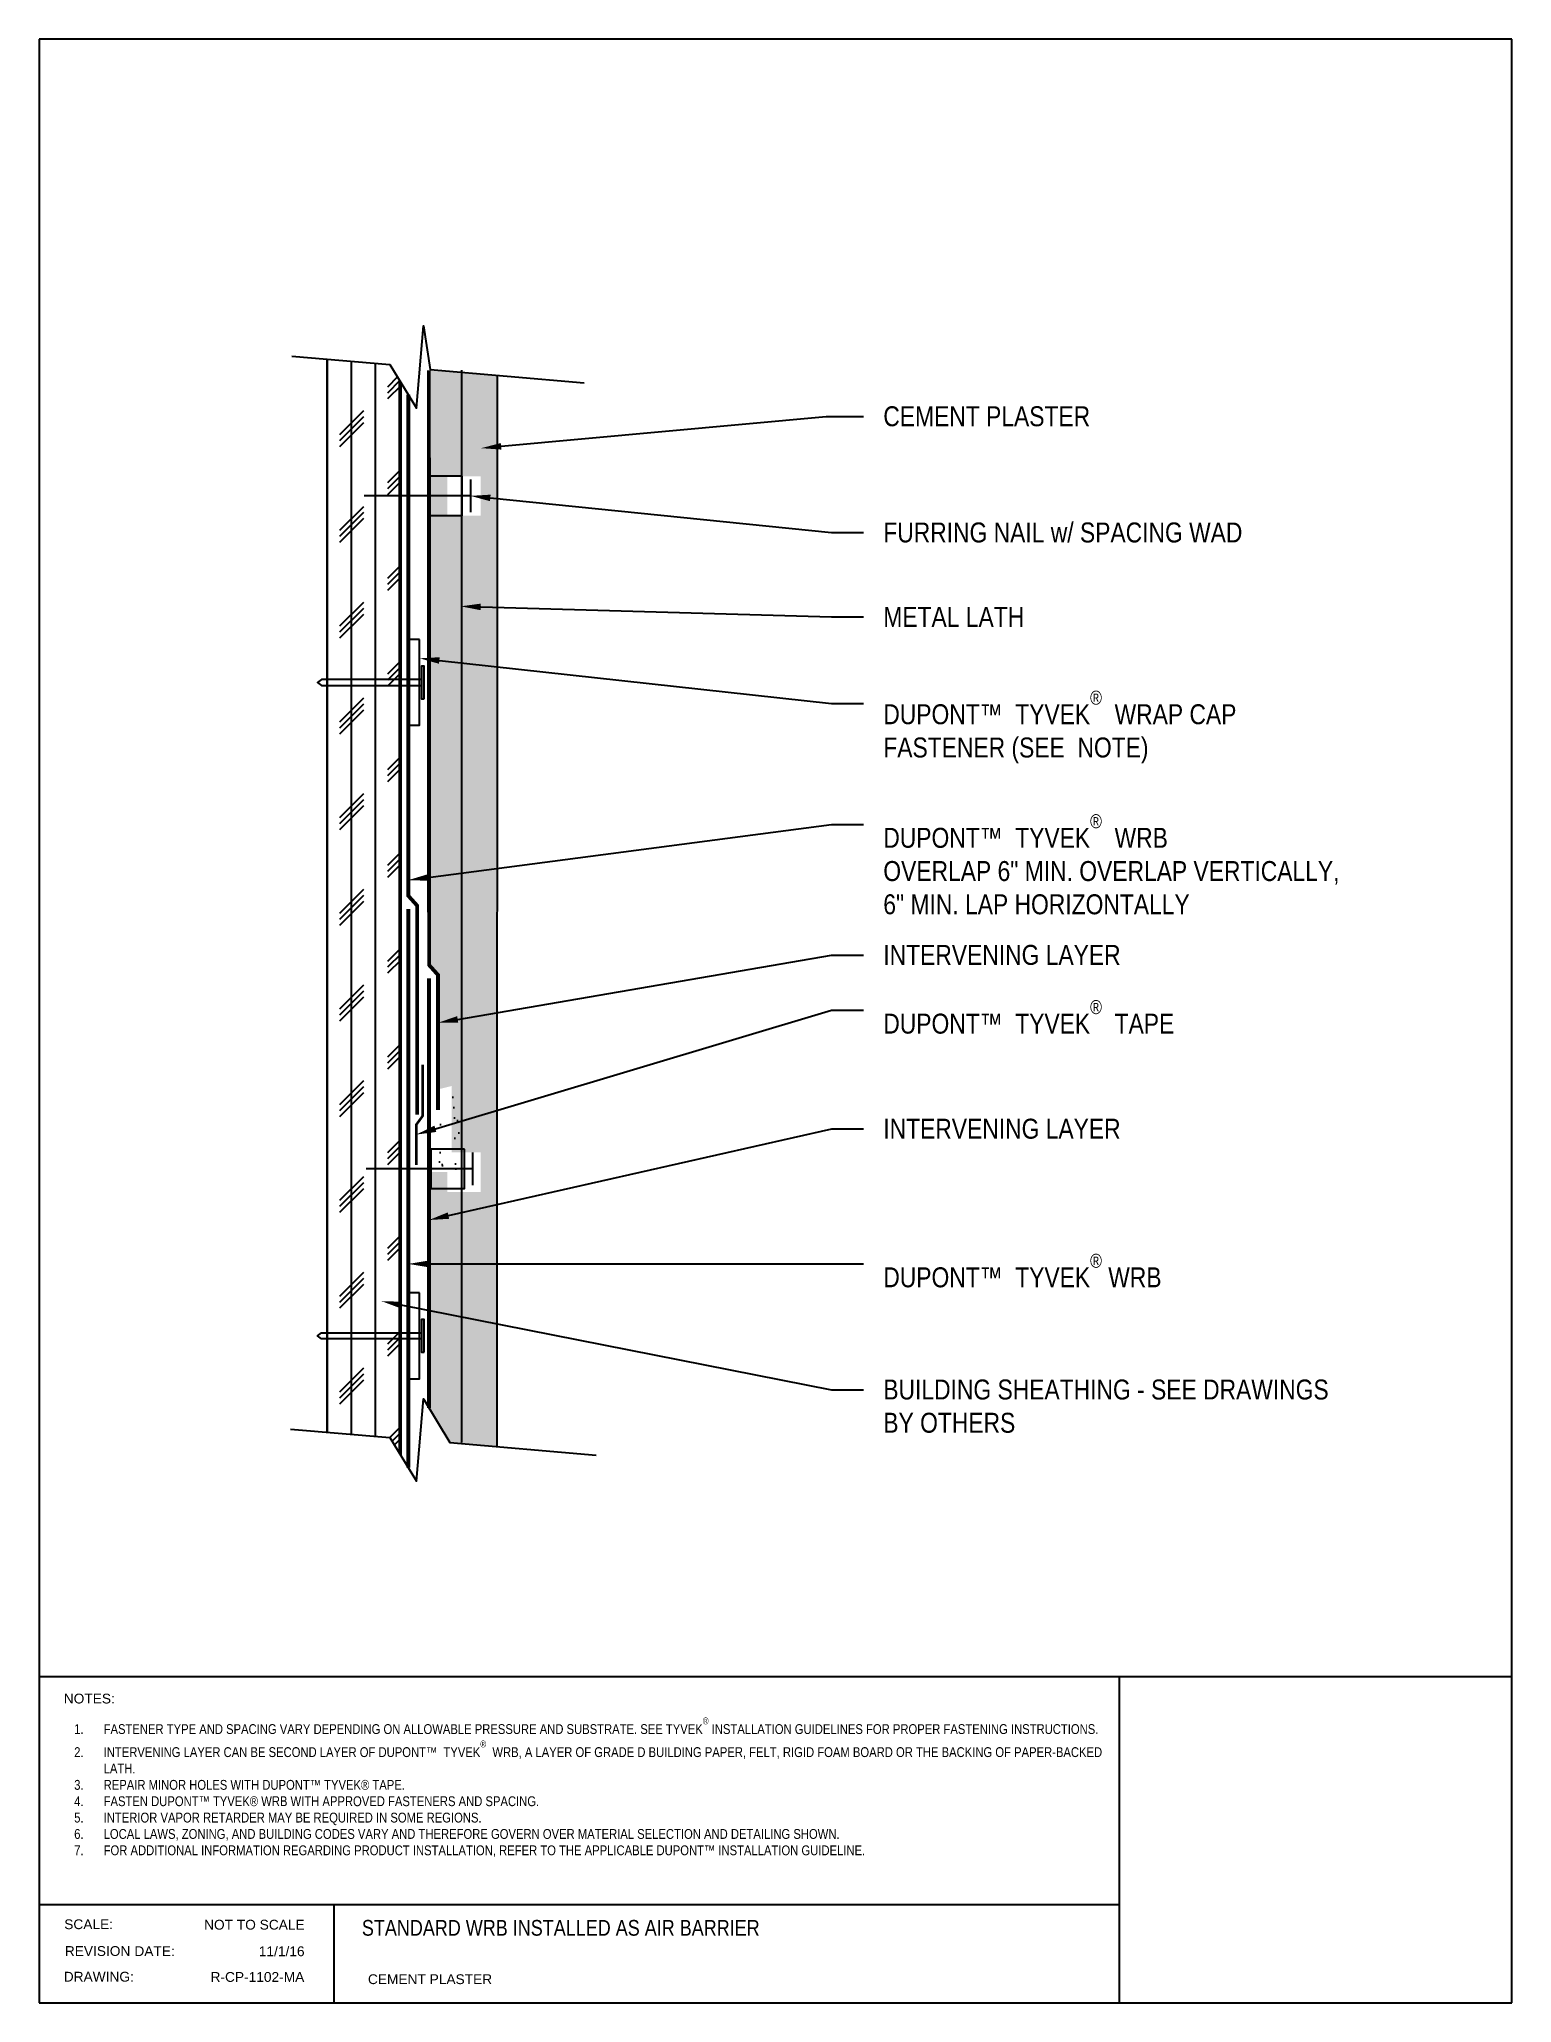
# Paper-space layout 'Title Block' of a CAD drawing. Header units: inches. Extents: x 0.3 to 7.8, y 0.1 to 10.1.
# The model-space entities are those that its viewports show. They can reach past a viewport. Long polylines and large blocks are cut down to what shows.
import ezdxf
from ezdxf import colors
from ezdxf.entities.mleader import LeaderData, LeaderLine
from ezdxf.math import Vec2, Vec3

# ---------------------------------------------------------------- set-up
doc = ezdxf.new("R2010")
doc.units = ezdxf.units.IN
doc.header["$MEASUREMENT"] = 0
for name, pattern in [('CENTER2', [1.125, 0.75, -0.125, 0.125, -0.125]), ('CENTER6', [0.4125, 0.3, -0.05, 0.03125, -0.03125]), ('HIDDEN', [0.375, 0.25, -0.125])]:
    doc.linetypes.add(name, pattern=pattern)
doc.layers.add('-ATI-HATCH', color=8, linetype='Continuous')
doc.layers.add('title block', color=7, linetype='Continuous')
for name, color, linetype, lineweight in [('-ATI-WRB', 5, 'CENTER6', 15), ('.ATI-DETAIL', 13, 'Continuous', 25), ('.ATI-HATCH', 8, 'Continuous', 25), ('.ATI-TEXT', 7, 'Continuous', 35), ('ATI-SAM', 4, 'HIDDEN', 15)]:
    doc.layers.add(name, color=color, linetype=linetype, lineweight=lineweight)
doc.styles.add('ATI ARCH 5-32', font='ARIALN.TTF', dxfattribs={"height": 0.15625})
doc.styles.get("Standard").update_dxf_attribs({"font": 'arial.ttf'})
doc.linetypes.add('ZIGZAG', pattern='A,0.0001,-0.2,[131,ltypeshp.shx,S=0.2,R=0,X=-0.2,Y=0],-0.4,[131,ltypeshp.shx,S=0.2,R=180,X=0.2,Y=0],-0.2', length=0.8001)

msp = doc.modelspace()

# ---------------------------------------------------------------- hatches: boundary and pattern name
at = {"layer": '-ATI-HATCH', "ltscale": 0.75}
h = msp.add_hatch(dxfattribs=at)
h.set_pattern_fill('AR-SAND', color=256, scale=0.07)
h.set_pattern_definition([(37.50000000000001, (7.333446050127705, -16.54580800797284), (-0.004409535067672572, 0.1348776638309211), [0, -0.1064, 0, -0.119, 0, -0.11375]), (7.499999999999999, (7.333446050127705, -16.54580800797284), (0.1238843693687409, 0.1975502245660818), [0, -0.0574, 0, -0.09590000000000001, 0, -0.03675]), (327.5, (7.247346050127703, -16.54580800797284), (0.2179899303226047, 0.000396133747587546), [0, -0.035, 0, -0.126, 0, -0.1645]), (317.5, (7.247346050127703, -16.54580800797284), (0.2104288623200606, 0.06143728954539746), [0, -0.0175, 0, -0.0826, 0, -0.09450000000000001])])
h.paths.add_polyline_path([(23.67924623164262, 16.27884868181846), (24.03323643641906, 16.36433580967636), (24.03350573529966, 17.90825042544444), (23.67924623164262, 17.84971265968576)])
h.paths.add_polyline_path([(24.03381084577879, 19.65747614444288), (23.67924623164262, 19.53824356775405), (23.67924623164262, 17.84971265968576), (24.03350573529966, 17.90825042544444)])
h.paths.add_polyline_path([(23.67924623164262, 19.53824356775405), (24.03381084577879, 19.65747614444288), (24.03419177226201, 21.84136180956793), (23.67924623164262, 21.87203976740713), (23.67924623164262, 21.05710226106297), (23.90502467272356, 21.05710226106297), (23.90502467272356, 20.74835415787666), (23.67924623164262, 20.74835415787666)])
h.paths.add_polyline_path([(24.03298621056334, 14.92976855470656), (24.03323643641906, 16.36433580967636), (23.67924623164262, 16.27884868181846), (23.67924623164262, 15.75835446976262), (23.90502467272356, 15.75835446976262), (23.90502467272356, 15.44960636657632), (23.67924623164262, 15.44960636657632), (23.67924623164262, 14.95600988987732)])
h.paths.add_polyline_path([(23.50067805203636, 14.96925653354535), (23.67924623164262, 14.95600988987732), (23.67924623164262, 15.44960636657632), (23.64333388611416, 15.44960636657632), (23.64333388611416, 15.60398041816953), (23.50079325421606, 15.60398041816953)])
h.paths.add_polyline_path([(23.67924623164262, 16.27884868181846), (23.67924623164262, 20.74835415787666), (23.64333388611416, 20.74835415787666), (23.64333388611416, 20.90272820946976), (23.50009145141897, 20.90272820946976), (23.50139852762484, 17.22673330272377), (23.57138149885353, 17.14889303130767), (23.57138149885353, 16.25279980792627)])
h.paths.add_polyline_path([(23.49974127605211, 21.88755438818512), (23.50009145141897, 20.90272820946976), (23.64333388611416, 20.90272820946976), (23.64333388611416, 21.05710226106297), (23.67924623164262, 21.05710226106297), (23.67924623164262, 21.87203976740713)])
h.paths.add_polyline_path([(23.67924623164262, 13.48399779528917), (24.03272870154757, 13.45344629071261), (24.03298621056334, 14.92976855470656), (23.67924623164262, 14.95600988987732)])
h.paths.add_polyline_path([(23.50045798737682, 13.75677690878235), (23.66492751406831, 13.48523536264468), (23.67924623164262, 13.48399779528917), (23.67924623164262, 14.95600988987732), (23.50067805203636, 14.96925653354535)])
h = msp.add_hatch(dxfattribs=at)
h.set_pattern_fill('AR-SAND', color=256, scale=0.125)
h.set_pattern_definition([(37.50000000000001, (-406.8069909963799, -339.4089185246274), (-0.00787416976370102, 0.2408529711266448), [0, -0.19, 0, -0.2125, 0, -0.203125]), (7.499999999999999, (-406.8069909963799, -339.4089185246274), (0.2212220881584659, 0.3527682581537175), [0, -0.1025, 0, -0.17125, 0, -0.065625]), (327.5, (-406.9607409963799, -339.4089185246274), (0.3892677327189369, 0.0007073816921206177), [0, -0.0625, 0, -0.225, 0, -0.29375]), (317.5, (-406.9607409963799, -339.4089185246274), (0.3757658255715367, 0.1097094456167812), [0, -0.03125, 0, -0.1475, 0, -0.16875])])
h.paths.add_polyline_path([(23.75084836267051, 16.27884868181846), (23.64298362988141, 16.25279980792627), (23.64298362988141, 16.09198732780939), (23.57248396066255, 16.09200012347654), (23.57239538524395, 15.60398041816953), (23.71493601714205, 15.60398041816953), (23.71493601714205, 15.75835446976262), (23.75084836267051, 15.75835446976262)])
at = {"layer": '.ATI-HATCH'}
h = msp.add_hatch(dxfattribs=at)
h.set_pattern_fill('CORK', color=256, scale=1.5, angle=90, style=0)
h.set_pattern_definition([(90, (31.51821942116196, 22.50544725899763), (-0.1875, 1.148106374200644e-17), []), (225, (31.61196942116196, 22.59919725899763), (0.3749999993707381, -0.3749999993707382), [0.265165044, -0.265165044]), (225, (31.61196942116196, 22.64607225899763), (0.3749999993707381, -0.3749999993707382), [0.265165044, -0.265165044]), (225, (31.61196942116196, 22.69294725899763), (0.3749999993707381, -0.3749999993707382), [0.265165044, -0.265165044])])
edge = h.paths.add_edge_path(flags=17)
edge.add_arc((23.48070859145712, 16.62962537358899), 0.7186387872813782, 106.0958987282346, 180, ccw=False)
edge.add_line((23.28146894894114, 17.3200928032592), (23.28146894894125, 15.93915794391873))
edge.add_arc((23.48070859145734, 16.62962537358922), 0.7186387872816192, 180.0000000000136, 253.9041012717626, ccw=False)
edge = h.paths.add_edge_path()
edge.add_line((22.702075671744, 13.56665915871167), (23.19443706609368, 13.52565011748066))
edge.add_line((23.19443706609368, 13.52565011748066), (23.28146894894127, 13.38195923135095))
edge.add_line((23.28146894894127, 13.38195923135095), (23.28146894894122, 15.93915794391877))
edge.add_arc((23.48070859145685, 16.629625373589), 0.7186387872813228, 106.0958987282124, 253.9041012717947, ccw=False)
edge.add_line((23.28146894894114, 17.32009280325921), (23.28146894894114, 21.78969447263117))
edge.add_line((23.28146894894114, 21.78969447263117), (23.1944370660937, 21.9333853587606))
edge.add_line((23.1944370660937, 21.9333853587606), (22.702075671744, 21.97439439999155))
edge.add_line((22.702075671744, 21.97439439999155), (22.702075671744, 13.56665915871167))

# ---------------------------------------------------------------- linework, layer by layer
at = {"layer": '-ATI-WRB', "linetype": 'CENTER6', "ltscale": 0.75, "const_width": 0.03}
for points in [[(23.33852848056078, 21.69548836801383), (23.33852848056078, 17.76930792107683), (23.40851145178947, 17.69146764966072), (23.40851145178947, 16.05320067584628)], [(23.33819895178947, 17.66581194616245), (23.33819895178981, 13.28829718345838)]]:
    msp.add_lwpolyline(points, dxfattribs=at)
at = {"layer": '.ATI-DETAIL', "color": 13}
for p, q in [((22.702075671744, 13.56665915871161), (22.702075671744, 21.97439439999155)), ((23.28146894894125, 13.381959231351), (23.28146894894114, 21.78969447263117))]:
    msp.add_line(p, q, dxfattribs=at)
at = {"layer": '.ATI-DETAIL'}
for p, q in [((24.03419177226201, 21.84136180956793), (24.03265397794237, 13.44726417391399)), ((23.82564315290375, 21.03057144402026), (23.82564315290375, 20.77478310929705)), ((23.8414268373013, 15.75827402332469), (23.8414268373013, 15.50248568860148))]:
    msp.add_line(p, q, dxfattribs=at)
for points in [[(22.42572700727673, 21.99741162657622), (23.1944370660937, 21.9333853587606), (23.40198366023746, 21.59072295677677), (23.457380919925, 22.23563300590868), (23.50867751406831, 21.89297060392462), (24.7170806044026, 21.78852827456504)], [(23.82564315290375, 20.9026772766586), (22.99308682202383, 20.9026772766586)], [(23.44199327775566, 19.46503612548511), (22.65767915620158, 19.46503612548517), (22.6278982030705, 19.44120566900071), (22.65767915620158, 19.4173748444982), (23.44199327775566, 19.41737484449826)], [(23.8414268373013, 15.63037985596308), (23.00887050642137, 15.63037985596308)], [(23.44166374898457, 14.29760165327585), (22.65734962743049, 14.29760165327579), (22.62756867429941, 14.3214324777783), (22.65734962743049, 14.34526293426276), (23.44166374898457, 14.34526293426271)], [(22.41653958101953, 13.59044161089383), (23.1944370660937, 13.52565011748066), (23.40198366023746, 13.18298771549683), (23.457380919925, 13.82789776462874), (23.66492751406831, 13.48523536264468), (24.81135466879452, 13.38614961597744)]]:
    msp.add_lwpolyline(points, dxfattribs=at)
at = {"layer": '.ATI-DETAIL', "linetype": 'CENTER2', "ltscale": 0.75, "const_width": 0.03}
msp.add_lwpolyline([(23.49974127605211, 21.88755438818512), (23.50139852762484, 17.22673330272377), (23.57138149885353, 17.14889303130767), (23.57138149885353, 16.09198732780939)], dxfattribs=at)
at = {"layer": '.ATI-DETAIL', "linetype": 'ZIGZAG', "ltscale": 0.2}
msp.add_lwpolyline([(23.75729906149157, 13.48523536264468), (23.75823941963628, 21.88683797203258)], dxfattribs=at)
at = {"layer": '.ATI-DETAIL'}
for points in [[(23.76178225613859, 21.05705132825181), (23.5000914695292, 21.05705132825181), (23.5000914695292, 20.74830322506551), (23.76178225613859, 20.74830322506551)], [(23.42637459031634, 19.77696127535219), (23.33852848056078, 19.77696127535219), (23.33852848056078, 19.10544932661301), (23.42637459031634, 19.10544932661301)], [(23.46228401786964, 19.31331113362106), (23.46228401786964, 19.56909946834426), (23.44199327775566, 19.56909946834426), (23.44199327775566, 19.31331113362106)], [(23.77756594053614, 15.78475390755618), (23.51587515392674, 15.78475390755618), (23.51587515392674, 15.47600580436988), (23.77756594053614, 15.47600580436988)], [(23.42604506154525, 14.65718808412979), (23.33819895178969, 14.65718808412979), (23.33819895178969, 13.98567613539061), (23.42604506154525, 13.98567613539061)], [(23.46195448909855, 14.19353794239865), (23.46195448909855, 14.44932627712186), (23.44166374898457, 14.44932627712186), (23.44166374898457, 14.19353794239865)]]:
    msp.add_lwpolyline(points, close=True, dxfattribs=at)
at = {"layer": '.ATI-DETAIL', "linetype": 'CENTER2', "const_width": 0.03}
msp.add_lwpolyline([(23.50106899885353, 17.12323732780939), (23.50038137844601, 13.75690339122529)], dxfattribs=at)
at = {"layer": 'ATI-SAM', "const_width": 0.02}
msp.add_lwpolyline([(23.45022768769813, 16.4448240142633), (23.45022768769813, 16.04363647154514), (23.40082215196757, 15.97558253355737), (23.40082215196757, 15.66078999486353)], dxfattribs=at)

# ---------------------------------------------------------------- leaders
at = {"layer": '.ATI-TEXT'}
ml = msp.add_multileader_mtext('Standard', dxfattribs=at)
ml.set_content('CEMENT PLASTER ', color=7, style='ATI ARCH 5-32')
ml.set_leader_properties(color=7)
ml.build(insert=Vec2(0, 0))
ml.multileader.update_dxf_attribs({"dogleg_length": 0.25, "arrow_head_size": 0.15625})
ctx = ml.context
ctx.base_point, ctx.char_height, ctx.arrow_head_size, ctx.landing_gap_size, ctx.plane_origin = Vec3(26.90443917593875, 21.52535412438014), 0.15625, 0.15625, 0.15625, Vec3(24.42710276869018, 20.07195848316238)
notes = []
notes.append((ctx, [(0, (1, 1, 0), (26.61290417406944, 21.52535412438014), (1, 0), 0.2915350018693061, [(0, [(23.90986607112121, 21.2767673243863)], 0, [])])]))
ctx.mtext.insert, ctx.mtext.flow_direction = Vec3(27.06068917593875, 21.60481140609911), 5
ml = msp.add_multileader_mtext('Standard', dxfattribs=at)
ml.set_content('FURRING NAIL w/ SPACING WAD', color=7, style='ATI ARCH 5-32')
ml.set_leader_properties(color=7)
ml.build(insert=Vec2(0, 0))
ml.multileader.update_dxf_attribs({"dogleg_length": 0.25, "arrow_head_size": 0.15625})
ctx = ml.context
ctx.base_point, ctx.char_height, ctx.arrow_head_size, ctx.landing_gap_size, ctx.plane_origin = Vec3(26.90443917593875, 20.6147733206057), 0.15625, 0.15625, 0.15625, Vec3(23.86581976645327, 20.90272820946976)
notes.append((ctx, [(0, (1, 1, 0), (26.65443917593875, 20.6147733206057), (1, 0), 0.25, [(0, [(23.82564315290375, 20.90272820946981)], 0, [])])]))
ctx.mtext.insert, ctx.mtext.flow_direction = Vec3(27.06068917593875, 20.69423060232467), 5
ml = msp.add_multileader_mtext('Standard', dxfattribs=at)
ml.set_content('METAL LATH', color=7, style='ATI ARCH 5-32')
ml.set_leader_properties(color=7)
ml.build(insert=Vec2(0, 0))
ml.multileader.update_dxf_attribs({"dogleg_length": 0.25, "arrow_head_size": 0.15625})
ctx = ml.context
ctx.base_point, ctx.char_height, ctx.arrow_head_size, ctx.landing_gap_size, ctx.plane_origin = Vec3(26.90443917593875, 19.95436660164254), 0.15625, 0.15625, 0.15625, Vec3(23.86581976645316, 18.70909660619046)
notes.append((ctx, [(0, (1, 1, 0), (26.65443917593875, 19.95436660164254), (1, 0), 0.25, [(0, [(23.74951270068054, 20.0373338888038)], 0, [])])]))
ctx.mtext.insert, ctx.mtext.flow_direction = Vec3(27.06068917593875, 20.0325448929113), 5
ml = msp.add_multileader_mtext('Standard', dxfattribs=at)
ml.set_content('\\pxt10;DUPONT™  TYVEK{\\A1;\\H0.7x;\\S®^ ;\\A0;\\H1.4286x;  WRAP CAP FASTENER (SEE  NOTE)}', color=7, style='ATI ARCH 5-32')
ml.set_leader_properties(color=7)
ml.build(insert=Vec2(0, 0))
ml.multileader.update_dxf_attribs({"dogleg_length": 0.25, "arrow_head_size": 0.15625})
ctx = ml.context
ctx.base_point, ctx.char_height, ctx.arrow_head_size, ctx.landing_gap_size, ctx.plane_origin = Vec3(26.90443917593875, 19.27509431416811), 0.15625, 0.15625, 0.15625, Vec3(23.58545620748332, 18.36066389310903)
notes.append((ctx, [(0, (1, 1, 0), (26.65443917593875, 19.27509431416811), (1, 0), 0.25, [(0, [(23.42637459031634, 19.63003940615999)], 0, [])])]))
ctx.mtext.insert, ctx.mtext.width, ctx.mtext.flow_direction = Vec3(27.06068917593875, 19.37618831037378), 3.360903186173118, 5
ml = msp.add_multileader_mtext('Standard', dxfattribs=at)
ml.set_content('DUPONT™  TYVEK{\\A1;\\H0.7x;\\S®^ ;}  WRB\\POVERLAP 6" MIN. OVERLAP VERTICALLY, 6" MIN. LAP HORIZONTALLY ', color=7, style='ATI ARCH 5-32')
ml.set_leader_properties(color=7)
ml.build(insert=Vec2(0, 0))
ml.multileader.update_dxf_attribs({"dogleg_length": 0.25, "arrow_head_size": 0.15625})
ctx = ml.context
ctx.base_point, ctx.char_height, ctx.arrow_head_size, ctx.landing_gap_size, ctx.plane_origin = Vec3(26.90443917593875, 18.32857667511343), 0.15625, 0.15625, 0.15625, Vec3(23.60412897984388, 17.79943353932791)
notes.append((ctx, [(0, (1, 1, 0), (26.65443917593875, 18.32857667511343), (1, 0), 0.25, [(0, [(23.33852848056078, 17.89205526136379)], 0, [])])]))
ctx.mtext.insert, ctx.mtext.width, ctx.mtext.flow_direction = Vec3(27.06068917593875, 18.4080339568324), 3.589246165595569, 5
ml = msp.add_multileader_mtext('Standard', dxfattribs=at)
ml.set_content('INTERVENING LAYER', color=7, style='ATI ARCH 5-32')
ml.set_leader_properties(color=7)
ml.build(insert=Vec2(0, 0))
ml.multileader.update_dxf_attribs({"dogleg_length": 0.25, "arrow_head_size": 0.15625})
ctx = ml.context
ctx.base_point, ctx.char_height, ctx.arrow_head_size, ctx.landing_gap_size, ctx.plane_origin = Vec3(26.90443917593875, 17.30497742506854), 0.15625, 0.15625, 0.15625, Vec3(24.72672588170649, 14.12108069188153)
notes.append((ctx, [(0, (1, 1, 0), (26.65443917593875, 17.30497742506854), (1, 0), 0.25, [(0, [(23.57138149885353, 16.77436148556444)], 0, [])])]))
ctx.mtext.insert, ctx.mtext.width, ctx.mtext.flow_direction = Vec3(27.06068917593875, 17.3844347067875), 3.360903186173118, 5
ml = msp.add_multileader_mtext('Standard', dxfattribs=at)
ml.set_content('DUPONT™  TYVEK{\\A1;\\H0.7x;\\S®^ ;}  TAPE', color=7, style='ATI ARCH 5-32')
ml.set_leader_properties(color=7)
ml.build(insert=Vec2(0, 0))
ml.multileader.update_dxf_attribs({"dogleg_length": 0.25, "arrow_head_size": 0.15625})
ctx = ml.context
ctx.base_point, ctx.char_height, ctx.arrow_head_size, ctx.landing_gap_size, ctx.plane_origin = Vec3(26.90443917593875, 16.87258460485423), 0.15625, 0.15625, 0.15625, Vec3(24.72672588170649, 13.68868787166721)
notes.append((ctx, [(0, (1, 1, 0), (26.65443917593875, 16.87258460485423), (1, 0), 0.25, [(0, [(23.40082215196757, 15.89850896057396)], 0, [])])]))
ctx.mtext.insert, ctx.mtext.width, ctx.mtext.flow_direction = Vec3(27.06068917593875, 16.95204188657318), 3.360903186173118, 5
ml = msp.add_multileader_mtext('Standard', dxfattribs=at)
ml.set_content('INTERVENING LAYER', color=7, style='ATI ARCH 5-32')
ml.set_leader_properties(color=7)
ml.build(insert=Vec2(0, 0))
ml.multileader.update_dxf_attribs({"dogleg_length": 0.25, "arrow_head_size": 0.15625})
ctx = ml.context
ctx.base_point, ctx.char_height, ctx.arrow_head_size, ctx.landing_gap_size, ctx.plane_origin = Vec3(26.90443917593875, 15.94296815987924), 0.15625, 0.15625, 0.15625, Vec3(23.60412897984388, 16.58793666957493)
notes.append((ctx, [(0, (1, 1, 0), (26.65834498057465, 15.94296815987924), (1, 0), 0.246094195364094, [(0, [(23.50072518864977, 15.22896285548114)], 0, [])])]))
ctx.mtext.insert, ctx.mtext.flow_direction = Vec3(27.06068917593875, 16.0224254415982), 5
ml = msp.add_multileader_mtext('Standard', dxfattribs=at)
ml.set_content('DUPONT™  TYVEK{\\A1;\\H0.7x;\\S®^ ;\\A0;\\H1.4286x; WRB}', color=7, style='ATI ARCH 5-32')
ml.set_leader_properties(color=7)
ml.build(insert=Vec2(0, 0))
ml.multileader.update_dxf_attribs({"dogleg_length": 0.25, "arrow_head_size": 0.15625})
ctx = ml.context
ctx.base_point, ctx.char_height, ctx.arrow_head_size, ctx.landing_gap_size, ctx.plane_origin = Vec3(26.90443917593875, 14.88489129119742), 0.15625, 0.15625, 0.15625, Vec3(23.28146894894114, 18.12166427147079)
notes.append((ctx, [(0, (1, 1, 0), (26.65443917593875, 14.88489129119742), (1, 0), 0.25, [(0, [(23.33819895178966, 14.88489129119722)], 0, [])])]))
ctx.mtext.insert, ctx.mtext.width, ctx.mtext.flow_direction = Vec3(27.06068917593875, 14.96434857291638), 3.621078800049418, 5
ml = msp.add_multileader_mtext('Standard', dxfattribs=at)
ml.set_content('BUILDING SHEATHING - SEE DRAWINGS BY OTHERS', color=7, style='ATI ARCH 5-32')
ml.set_leader_properties(color=7)
ml.build(insert=Vec2(0, 0))
ml.multileader.update_dxf_attribs({"dogleg_length": 0.25, "arrow_head_size": 0.15625})
ctx = ml.context
ctx.base_point, ctx.char_height, ctx.arrow_head_size, ctx.landing_gap_size, ctx.plane_origin = Vec3(26.90443917593875, 13.89943882392438), 0.15625, 0.15625, 0.15625, Vec3(23.28146894894114, 17.13621180419776)
notes.append((ctx, [(0, (1, 1, 0), (26.65443917593875, 13.89943882392438), (1, 0), 0.25, [(0, [(23.12745881735806, 14.59344440295672)], 0, [])])]))
ctx.mtext.insert, ctx.mtext.width, ctx.mtext.flow_direction = Vec3(27.06068917593875, 13.97889610564334), 3.621078800049418, 5
for ctx, leaders in notes:
    for number, flags, end, landing, length, lines in leaders:
        leader = LeaderData()
        leader.index, (leader.has_last_leader_line, leader.has_dogleg_vector, leader.attachment_direction) = number, flags
        leader.last_leader_point, leader.dogleg_vector, leader.dogleg_length = Vec3(end), Vec3(landing), length
        for number, points, colour, breaks in lines:
            line = LeaderLine()
            line.index, line.vertices, line.color, line.breaks = number, Vec3.list(points), colors.encode_raw_color(colour), breaks
            leader.lines.append(line)
        ctx.leaders.append(leader)

psp = doc.layouts.new('Title Block')

# ---------------------------------------------------------------- linework, layer by layer
for p, q in [((7.772107096446511, 10.07488995695417), (0.2721070964465113, 10.07488995695417)), ((0.2721070964465113, 10.07488995695417), (0.2721070964465113, 0.07488995695416545)), ((7.772107096446513, 0.074889956954165), (7.772107096446511, 10.07488995695417)), ((0.2721070964465113, 1.737109841968557), (7.772107096446511, 1.737109841968557)), ((5.772107096446511, 1.737109841968557), (5.772107096446511, 0.07488995695416545)), ((0.2721070964465113, 0.5748899569541663), (5.772107096446511, 0.5748899569541663)), ((1.772107096446511, 0.5748899569541663), (1.772107096446511, 0.07488995695416545)), ((0.2721070964465113, 0.07488995695416545), (7.772107096446513, 0.074889956954165))]:
    psp.add_line(p, q)

# ---------------------------------------------------------------- texts
at = {"attachment_point": 1}
for s, width, heights, insert, char_height in [('NOT TO SCALE', 0.5718669993594432, [0.1414211756834407], (1.111497030950368, 0.497314740953815), 0.05), ('{\\fArial Narrow|b0|i0|c0|p34;STANDARD WRB INSTALLED AS AIR BARRIER}', 4.014154364099063, [0], (1.915327578256289, 0.4964014112017168), 0.08), ('REVISION', 0.6779365551898024, [0], (0.4022850449633566, 0.3632232207169466), 0.05), ('11/1/16', 0.4618925883192802, [0], (1.390452518061331, 0.3618547007929287), 0.05), ('R-CP-1102-MA', 0.4398977061112461, [0], (1.144593448483924, 0.2311200237940021), 0.05), ('CEMENT PLASTER', 1.075187865449848, [0], (1.946209634963516, 0.219760962416661), 0.05)]:
    psp.add_mtext_dynamic_manual_height_columns(s, width=width, gutter_width=0.25, heights=heights, dxfattribs=dict(at, insert=insert, char_height=char_height))
for tag, p in [('NOTES:', (0.3970334382225573, 1.598965554025394)), ('SCALE:', (0.3993752131130535, 0.449572974870204)), ('DATE:', (0.7565951791180296, 0.3125086535893367)), ('DRAWING:', (0.3969174166171499, 0.1824026546636652))]:
    psp.add_attdef(tag, p, '', height=0.05)
at = {"layer": 'title block', "insert": (0.3999739754767049, 1.527557528644035), "char_height": 0.05, "attachment_point": 1}
psp.add_mtext_dynamic_manual_height_columns('\\pi-0.0235,l0.0735,t0.2;{\\fArial Narrow|b0|i0|c0|p34;1.^IFASTENER TYPE AND SPACING VARY DEPENDING ON ALLOWABLE PRESSURE AND SUBSTRATE. SEE TYVEK\\A1;\\H0.7x;\\C7;\\S®^ ;\\A0;\\H1.42857x;\\C256; INSTALLATION GUIDELINES FOR PROPER FASTENING INSTRUCTIONS.\\P\\C7;2.^IINTERVENING LAYER CAN BE SECOND LAYER OF DUPONT™  TYVEK\\A1;\\H0.7x;\\S®^ ;\\A0;\\H1.42857x;  WRB, A LAYER OF GRADE D BUILDING PAPER, FELT, RIGID FOAM BOARD OR THE BACKING OF PAPER-BACKED\\P\\pi0,l0,tz;^ILATH.\\P\\pi-0.0235,l0.0735,t0.2;3.^IREPAIR MINOR HOLES WITH DUPONT™ TYVEK® TAPE. \\P4.^IFASTEN DUPONT™ TYVEK® WRB WITH APPROVED FASTENERS AND SPACING. \\P5.^IINTERIOR VAPOR RETARDER MAY BE REQUIRED IN SOME REGIONS. \\P6.^ILOCAL LAWS, ZONING, AND BUILDING CODES VARY AND THEREFORE GOVERN OVER MATERIAL SELECTION AND DETAILING SHOWN. \\P7.^IFOR ADDITIONAL INFORMATION REGARDING PRODUCT INSTALLATION, REFER TO THE APPLICABLE DUPONT™ INSTALLATION GUIDELINE.}', width=5.372133120969806, gutter_width=0.25, heights=[0.9526675716898687], dxfattribs=at)

# ---------------------------------------------------------------- viewports
at = {"layer": '0'}
psp.add_viewport(center=(4.022107096446511, 5.905999899461362), size=(7.5, 8.337780114985609), view_center_point=(26.21583929701914, 18.06689167039976), view_height=12.8273539943529, dxfattribs=at)

doc.saveas('drawing.dxf')
